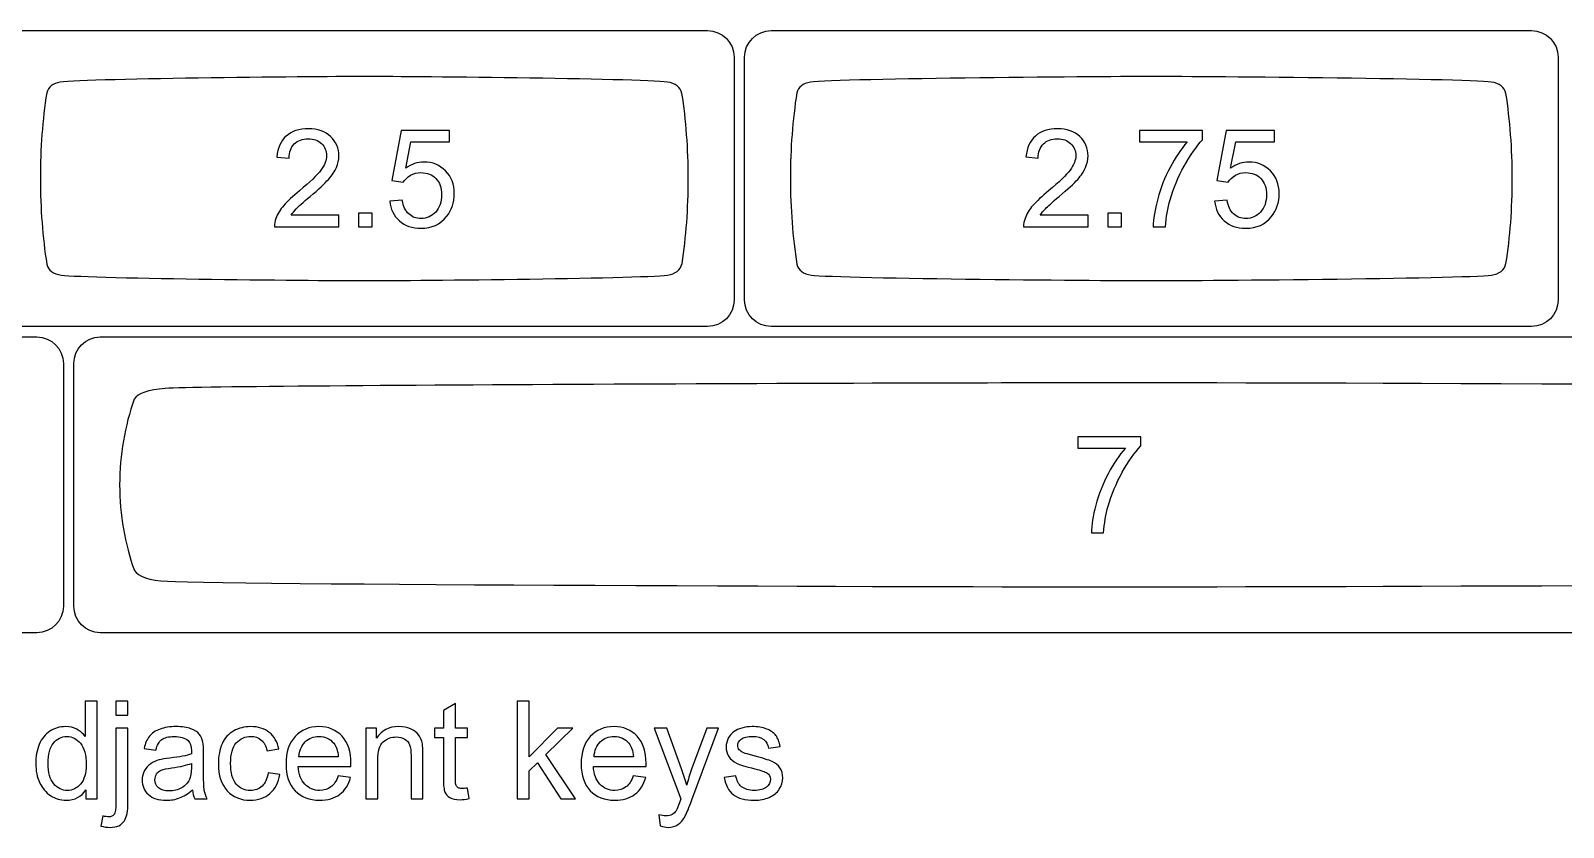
# Model space of a CAD drawing. Header units: millimetres. Extents: x -3 to 616, y -3 to 391.
# Drawn here: x 436.2 to 531.5, y 341.1 to 390.6 of the extents above; entities that cross this region are included whole.
import ezdxf

# ---------------------------------------------------------------- set-up
doc = ezdxf.new("R2010")
doc.units = ezdxf.units.MM
doc.header["$MEASUREMENT"] = 0
doc.layers.add('Templates', color=7, linetype='Continuous')

msp = doc.modelspace()

# ---------------------------------------------------------------- linework, layer by layer
at = {"layer": 'Templates'}
for points, knots in [([(435.579, 372.227), (435.579, 372.227), (478.286, 372.227), (478.286, 372.227), (478.286, 372.227), (479.192, 372.227), (479.932, 372.968), (479.932, 373.873), (479.932, 373.873), (479.932, 373.873), (479.932, 388.981), (479.932, 388.981), (479.932, 388.981), (479.932, 389.886), (479.192, 390.627), (478.286, 390.627), (478.286, 390.627), (478.286, 390.627), (435.579, 390.627), (435.579, 390.627), (435.579, 390.627), (434.673, 390.627), (433.932, 389.886), (433.932, 388.981), (433.932, 388.981), (433.932, 388.981), (433.932, 373.873), (433.932, 373.873), (433.932, 373.873), (433.932, 372.968), (434.673, 372.227), (435.579, 372.227)], [0, 0, 0, 0, 0.111111, 0.111111, 0.111111, 0.111111, 0.222222, 0.222222, 0.222222, 0.222222, 0.333333, 0.333333, 0.333333, 0.333333, 0.444444, 0.444444, 0.444444, 0.444444, 0.555556, 0.555556, 0.555556, 0.555556, 0.666667, 0.666667, 0.666667, 0.666667, 0.777778, 0.777778, 0.777778, 0.777778, 1, 1, 1, 1]), ([(482.229, 372.227), (482.229, 372.227), (529.536, 372.227), (529.536, 372.227), (529.536, 372.227), (530.442, 372.227), (531.182, 372.968), (531.182, 373.873), (531.182, 373.873), (531.182, 373.873), (531.182, 388.981), (531.182, 388.981), (531.182, 388.981), (531.182, 389.886), (530.442, 390.627), (529.536, 390.627), (529.536, 390.627), (529.536, 390.627), (482.229, 390.627), (482.229, 390.627), (482.229, 390.627), (481.323, 390.627), (480.582, 389.886), (480.582, 388.981), (480.582, 388.981), (480.582, 388.981), (480.582, 373.873), (480.582, 373.873), (480.582, 373.873), (480.582, 372.968), (481.323, 372.227), (482.229, 372.227)], [0, 0, 0, 0, 0.111111, 0.111111, 0.111111, 0.111111, 0.222222, 0.222222, 0.222222, 0.222222, 0.333333, 0.333333, 0.333333, 0.333333, 0.444444, 0.444444, 0.444444, 0.444444, 0.555556, 0.555556, 0.555556, 0.555556, 0.666667, 0.666667, 0.666667, 0.666667, 0.777778, 0.777778, 0.777778, 0.777778, 1, 1, 1, 1]), ([(456.932, 387.776), (458.828, 387.776), (474.093, 387.654), (475.779, 387.428), (475.779, 387.428), (475.779, 387.428), (475.779, 387.428), (475.779, 387.428), (475.779, 387.428), (476.291, 387.355), (476.596, 387.123), (476.688, 386.718), (476.688, 386.718), (476.943, 385.065), (477.082, 383.284), (477.082, 381.426), (477.082, 381.426), (477.083, 379.568), (476.944, 377.786), (476.691, 376.134), (476.691, 376.134), (476.599, 375.729), (476.295, 375.497), (475.784, 375.424), (475.784, 375.424), (474.098, 375.199), (458.821, 375.076), (456.936, 375.077), (456.936, 375.077), (455.051, 375.077), (439.769, 375.2), (438.083, 375.426), (438.083, 375.426), (438.083, 375.426), (438.083, 375.426), (438.083, 375.426), (438.083, 375.426), (437.585, 375.497), (437.283, 375.719), (437.182, 376.103), (437.182, 376.103), (436.924, 377.765), (436.783, 379.557), (436.783, 381.428), (436.783, 381.428), (436.782, 383.299), (436.923, 385.094), (437.18, 386.757), (437.18, 386.757), (437.277, 387.124), (437.559, 387.342), (438.021, 387.422), (438.021, 387.422), (439.724, 387.652), (455.037, 387.777), (456.932, 387.776)], [0, 0, 0, 0, 0.066667, 0.066667, 0.066667, 0.066667, 0.133333, 0.133333, 0.133333, 0.133333, 0.2, 0.2, 0.2, 0.2, 0.266667, 0.266667, 0.266667, 0.266667, 0.333333, 0.333333, 0.333333, 0.333333, 0.4, 0.4, 0.4, 0.4, 0.466667, 0.466667, 0.466667, 0.466667, 0.533333, 0.533333, 0.533333, 0.533333, 0.6, 0.6, 0.6, 0.6, 0.666667, 0.666667, 0.666667, 0.666667, 0.733333, 0.733333, 0.733333, 0.733333, 0.8, 0.8, 0.8, 0.8, 0.866667, 0.866667, 0.866667, 0.866667, 1, 1, 1, 1]), ([(505.882, 387.776), (507.783, 387.776), (525.336, 387.654), (527.026, 387.428), (527.026, 387.428), (527.026, 387.428), (527.026, 387.428), (527.026, 387.428), (527.026, 387.428), (527.539, 387.355), (527.845, 387.123), (527.937, 386.718), (527.937, 386.718), (528.192, 385.065), (528.332, 383.283), (528.332, 381.426), (528.332, 381.426), (528.333, 379.568), (528.194, 377.786), (527.94, 376.134), (527.94, 376.134), (527.848, 375.729), (527.543, 375.497), (527.031, 375.424), (527.031, 375.424), (525.34, 375.199), (507.775, 375.076), (505.886, 375.077), (505.886, 375.077), (503.996, 375.077), (486.427, 375.2), (484.736, 375.426), (484.736, 375.426), (484.736, 375.426), (484.736, 375.426), (484.736, 375.426), (484.736, 375.426), (484.237, 375.497), (483.934, 375.719), (483.833, 376.103), (483.833, 376.103), (483.574, 377.765), (483.433, 379.557), (483.433, 381.428), (483.433, 381.428), (483.432, 383.299), (483.573, 385.094), (483.831, 386.757), (483.831, 386.757), (483.929, 387.124), (484.211, 387.342), (484.674, 387.422), (484.674, 387.422), (486.382, 387.652), (503.982, 387.777), (505.882, 387.776)], [0, 0, 0, 0, 0.066667, 0.066667, 0.066667, 0.066667, 0.133333, 0.133333, 0.133333, 0.133333, 0.2, 0.2, 0.2, 0.2, 0.266667, 0.266667, 0.266667, 0.266667, 0.333333, 0.333333, 0.333333, 0.333333, 0.4, 0.4, 0.4, 0.4, 0.466667, 0.466667, 0.466667, 0.466667, 0.533333, 0.533333, 0.533333, 0.533333, 0.6, 0.6, 0.6, 0.6, 0.666667, 0.666667, 0.666667, 0.666667, 0.733333, 0.733333, 0.733333, 0.733333, 0.8, 0.8, 0.8, 0.8, 0.866667, 0.866667, 0.866667, 0.866667, 1, 1, 1, 1]), ([(455.356, 379.145), (455.356, 379.145), (455.356, 378.434), (455.356, 378.434), (455.356, 378.434), (455.356, 378.434), (451.343, 378.434), (451.343, 378.434), (451.343, 378.434), (451.337, 378.613), (451.367, 378.785), (451.431, 378.951), (451.431, 378.951), (451.534, 379.224), (451.699, 379.493), (451.926, 379.757), (451.926, 379.757), (452.153, 380.021), (452.478, 380.326), (452.9, 380.672), (452.9, 380.672), (453.556, 381.212), (454.002, 381.64), (454.234, 381.956), (454.234, 381.956), (454.469, 382.272), (454.586, 382.571), (454.586, 382.853), (454.586, 382.853), (454.586, 383.148), (454.48, 383.396), (454.268, 383.6), (454.268, 383.6), (454.057, 383.801), (453.78, 383.903), (453.44, 383.903), (453.44, 383.903), (453.08, 383.903), (452.792, 383.796), (452.576, 383.581), (452.576, 383.581), (452.36, 383.368), (452.252, 383.072), (452.249, 382.692), (452.249, 382.692), (452.249, 382.692), (451.487, 382.768), (451.487, 382.768), (451.487, 382.768), (451.539, 383.339), (451.737, 383.773), (452.078, 384.072), (452.078, 384.072), (452.421, 384.371), (452.88, 384.521), (453.457, 384.521), (453.457, 384.521), (454.038, 384.521), (454.5, 384.36), (454.838, 384.037), (454.838, 384.037), (455.178, 383.714), (455.348, 383.313), (455.348, 382.836), (455.348, 382.836), (455.348, 382.593), (455.298, 382.355), (455.198, 382.121), (455.198, 382.121), (455.099, 381.885), (454.934, 381.638), (454.704, 381.379), (454.704, 381.379), (454.473, 381.12), (454.09, 380.763), (453.557, 380.312), (453.557, 380.312), (453.11, 379.936), (452.822, 379.682), (452.695, 379.548), (452.695, 379.548), (452.568, 379.414), (452.463, 379.28), (452.38, 379.145), (452.38, 379.145), (452.38, 379.145), (455.356, 379.145), (455.356, 379.145)], [0, 0, 0, 0, 0.043478, 0.043478, 0.043478, 0.043478, 0.086957, 0.086957, 0.086957, 0.086957, 0.130435, 0.130435, 0.130435, 0.130435, 0.173913, 0.173913, 0.173913, 0.173913, 0.217391, 0.217391, 0.217391, 0.217391, 0.26087, 0.26087, 0.26087, 0.26087, 0.304348, 0.304348, 0.304348, 0.304348, 0.347826, 0.347826, 0.347826, 0.347826, 0.391304, 0.391304, 0.391304, 0.391304, 0.434783, 0.434783, 0.434783, 0.434783, 0.478261, 0.478261, 0.478261, 0.478261, 0.521739, 0.521739, 0.521739, 0.521739, 0.565217, 0.565217, 0.565217, 0.565217, 0.608696, 0.608696, 0.608696, 0.608696, 0.652174, 0.652174, 0.652174, 0.652174, 0.695652, 0.695652, 0.695652, 0.695652, 0.73913, 0.73913, 0.73913, 0.73913, 0.782609, 0.782609, 0.782609, 0.782609, 0.826087, 0.826087, 0.826087, 0.826087, 0.869565, 0.869565, 0.869565, 0.869565, 0.913043, 0.913043, 0.913043, 0.913043, 1, 1, 1, 1]), ([(458.514, 380.025), (458.514, 380.025), (459.293, 380.085), (459.293, 380.085), (459.293, 380.085), (459.351, 379.705), (459.485, 379.42), (459.694, 379.228), (459.694, 379.228), (459.903, 379.038), (460.158, 378.942), (460.459, 378.942), (460.459, 378.942), (460.821, 378.942), (461.125, 379.077), (461.372, 379.347), (461.372, 379.347), (461.617, 379.617), (461.74, 379.976), (461.74, 380.422), (461.74, 380.422), (461.74, 380.847), (461.623, 381.181), (461.387, 381.426), (461.387, 381.426), (461.152, 381.672), (460.84, 381.795), (460.452, 381.795), (460.452, 381.795), (460.21, 381.795), (459.994, 381.74), (459.803, 381.63), (459.803, 381.63), (459.612, 381.52), (459.463, 381.377), (459.352, 381.202), (459.352, 381.202), (459.352, 381.202), (458.65, 381.304), (458.65, 381.304), (458.65, 381.304), (458.65, 381.304), (459.234, 384.419), (459.234, 384.419), (459.234, 384.419), (459.234, 384.419), (462.24, 384.419), (462.24, 384.419), (462.24, 384.419), (462.24, 384.419), (462.24, 383.708), (462.24, 383.708), (462.24, 383.708), (462.24, 383.708), (459.828, 383.708), (459.828, 383.708), (459.828, 383.708), (459.828, 383.708), (459.505, 382.073), (459.505, 382.073), (459.505, 382.073), (459.867, 382.328), (460.248, 382.455), (460.646, 382.455), (460.646, 382.455), (461.174, 382.455), (461.62, 382.272), (461.983, 381.905), (461.983, 381.905), (462.345, 381.538), (462.527, 381.067), (462.527, 380.491), (462.527, 380.491), (462.527, 379.942), (462.368, 379.468), (462.049, 379.069), (462.049, 379.069), (461.661, 378.577), (461.13, 378.332), (460.459, 378.332), (460.459, 378.332), (459.908, 378.332), (459.46, 378.487), (459.111, 378.796), (459.111, 378.796), (458.763, 379.105), (458.564, 379.514), (458.514, 380.025)], [0, 0, 0, 0, 0.043478, 0.043478, 0.043478, 0.043478, 0.086957, 0.086957, 0.086957, 0.086957, 0.130435, 0.130435, 0.130435, 0.130435, 0.173913, 0.173913, 0.173913, 0.173913, 0.217391, 0.217391, 0.217391, 0.217391, 0.26087, 0.26087, 0.26087, 0.26087, 0.304348, 0.304348, 0.304348, 0.304348, 0.347826, 0.347826, 0.347826, 0.347826, 0.391304, 0.391304, 0.391304, 0.391304, 0.434783, 0.434783, 0.434783, 0.434783, 0.478261, 0.478261, 0.478261, 0.478261, 0.521739, 0.521739, 0.521739, 0.521739, 0.565217, 0.565217, 0.565217, 0.565217, 0.608696, 0.608696, 0.608696, 0.608696, 0.652174, 0.652174, 0.652174, 0.652174, 0.695652, 0.695652, 0.695652, 0.695652, 0.73913, 0.73913, 0.73913, 0.73913, 0.782609, 0.782609, 0.782609, 0.782609, 0.826087, 0.826087, 0.826087, 0.826087, 0.869565, 0.869565, 0.869565, 0.869565, 0.913043, 0.913043, 0.913043, 0.913043, 1, 1, 1, 1]), ([(501.952, 379.145), (501.952, 379.145), (501.952, 378.434), (501.952, 378.434), (501.952, 378.434), (501.952, 378.434), (497.939, 378.434), (497.939, 378.434), (497.939, 378.434), (497.933, 378.613), (497.963, 378.785), (498.026, 378.952), (498.026, 378.952), (498.129, 379.224), (498.294, 379.494), (498.521, 379.758), (498.521, 379.758), (498.749, 380.022), (499.073, 380.326), (499.495, 380.672), (499.495, 380.672), (500.151, 381.213), (500.597, 381.64), (500.83, 381.956), (500.83, 381.956), (501.064, 382.272), (501.181, 382.571), (501.181, 382.854), (501.181, 382.854), (501.181, 383.149), (501.076, 383.397), (500.864, 383.6), (500.864, 383.6), (500.652, 383.802), (500.376, 383.903), (500.036, 383.903), (500.036, 383.903), (499.676, 383.903), (499.388, 383.796), (499.172, 383.582), (499.172, 383.582), (498.956, 383.369), (498.847, 383.072), (498.845, 382.693), (498.845, 382.693), (498.845, 382.693), (498.083, 382.769), (498.083, 382.769), (498.083, 382.769), (498.135, 383.339), (498.332, 383.774), (498.674, 384.073), (498.674, 384.073), (499.017, 384.372), (499.475, 384.522), (500.053, 384.522), (500.053, 384.522), (500.634, 384.522), (501.095, 384.361), (501.434, 384.038), (501.434, 384.038), (501.774, 383.714), (501.943, 383.314), (501.943, 382.837), (501.943, 382.837), (501.943, 382.594), (501.894, 382.355), (501.794, 382.121), (501.794, 382.121), (501.695, 381.886), (501.53, 381.639), (501.3, 381.379), (501.3, 381.379), (501.069, 381.121), (500.686, 380.764), (500.153, 380.312), (500.153, 380.312), (499.705, 379.937), (499.418, 379.683), (499.291, 379.549), (499.291, 379.549), (499.164, 379.415), (499.059, 379.281), (498.976, 379.145), (498.976, 379.145), (498.976, 379.145), (501.952, 379.145), (501.952, 379.145)], [0, 0, 0, 0, 0.043478, 0.043478, 0.043478, 0.043478, 0.086957, 0.086957, 0.086957, 0.086957, 0.130435, 0.130435, 0.130435, 0.130435, 0.173913, 0.173913, 0.173913, 0.173913, 0.217391, 0.217391, 0.217391, 0.217391, 0.26087, 0.26087, 0.26087, 0.26087, 0.304348, 0.304348, 0.304348, 0.304348, 0.347826, 0.347826, 0.347826, 0.347826, 0.391304, 0.391304, 0.391304, 0.391304, 0.434783, 0.434783, 0.434783, 0.434783, 0.478261, 0.478261, 0.478261, 0.478261, 0.521739, 0.521739, 0.521739, 0.521739, 0.565217, 0.565217, 0.565217, 0.565217, 0.608696, 0.608696, 0.608696, 0.608696, 0.652174, 0.652174, 0.652174, 0.652174, 0.695652, 0.695652, 0.695652, 0.695652, 0.73913, 0.73913, 0.73913, 0.73913, 0.782609, 0.782609, 0.782609, 0.782609, 0.826087, 0.826087, 0.826087, 0.826087, 0.869565, 0.869565, 0.869565, 0.869565, 0.913043, 0.913043, 0.913043, 0.913043, 1, 1, 1, 1]), ([(505.152, 383.709), (505.152, 383.709), (505.152, 384.42), (505.152, 384.42), (505.152, 384.42), (505.152, 384.42), (509.072, 384.42), (509.072, 384.42), (509.072, 384.42), (509.072, 384.42), (509.072, 383.844), (509.072, 383.844), (509.072, 383.844), (508.687, 383.434), (508.303, 382.887), (507.925, 382.206), (507.925, 382.206), (507.545, 381.524), (507.253, 380.823), (507.046, 380.102), (507.046, 380.102), (506.898, 379.595), (506.802, 379.038), (506.761, 378.434), (506.761, 378.434), (506.761, 378.434), (505.999, 378.434), (505.999, 378.434), (505.999, 378.434), (506.007, 378.911), (506.1, 379.488), (506.28, 380.164), (506.28, 380.164), (506.459, 380.841), (506.714, 381.493), (507.049, 382.121), (507.049, 382.121), (507.383, 382.749), (507.739, 383.278), (508.115, 383.709), (508.115, 383.709), (508.115, 383.709), (505.152, 383.709), (505.152, 383.709)], [0, 0, 0, 0, 0.083333, 0.083333, 0.083333, 0.083333, 0.166667, 0.166667, 0.166667, 0.166667, 0.25, 0.25, 0.25, 0.25, 0.333333, 0.333333, 0.333333, 0.333333, 0.416667, 0.416667, 0.416667, 0.416667, 0.5, 0.5, 0.5, 0.5, 0.583333, 0.583333, 0.583333, 0.583333, 0.666667, 0.666667, 0.666667, 0.666667, 0.75, 0.75, 0.75, 0.75, 0.833333, 0.833333, 0.833333, 0.833333, 1, 1, 1, 1]), ([(509.819, 380.026), (509.819, 380.026), (510.598, 380.085), (510.598, 380.085), (510.598, 380.085), (510.655, 379.705), (510.789, 379.42), (510.998, 379.228), (510.998, 379.228), (511.207, 379.038), (511.463, 378.942), (511.763, 378.942), (511.763, 378.942), (512.126, 378.942), (512.429, 379.078), (512.676, 379.347), (512.676, 379.347), (512.922, 379.618), (513.044, 379.976), (513.044, 380.422), (513.044, 380.422), (513.044, 380.847), (512.927, 381.181), (512.692, 381.427), (512.692, 381.427), (512.456, 381.673), (512.144, 381.795), (511.756, 381.795), (511.756, 381.795), (511.515, 381.795), (511.299, 381.74), (511.107, 381.63), (511.107, 381.63), (510.916, 381.52), (510.767, 381.378), (510.657, 381.203), (510.657, 381.203), (510.657, 381.203), (509.954, 381.304), (509.954, 381.304), (509.954, 381.304), (509.954, 381.304), (510.538, 384.42), (510.538, 384.42), (510.538, 384.42), (510.538, 384.42), (513.544, 384.42), (513.544, 384.42), (513.544, 384.42), (513.544, 384.42), (513.544, 383.709), (513.544, 383.709), (513.544, 383.709), (513.544, 383.709), (511.132, 383.709), (511.132, 383.709), (511.132, 383.709), (511.132, 383.709), (510.809, 382.073), (510.809, 382.073), (510.809, 382.073), (511.172, 382.329), (511.553, 382.456), (511.951, 382.456), (511.951, 382.456), (512.479, 382.456), (512.924, 382.272), (513.287, 381.905), (513.287, 381.905), (513.65, 381.538), (513.832, 381.067), (513.832, 380.491), (513.832, 380.491), (513.832, 379.943), (513.672, 379.468), (513.353, 379.069), (513.353, 379.069), (512.965, 378.578), (512.435, 378.332), (511.763, 378.332), (511.763, 378.332), (511.213, 378.332), (510.764, 378.488), (510.416, 378.797), (510.416, 378.797), (510.067, 379.106), (509.868, 379.515), (509.819, 380.026)], [0, 0, 0, 0, 0.043478, 0.043478, 0.043478, 0.043478, 0.086957, 0.086957, 0.086957, 0.086957, 0.130435, 0.130435, 0.130435, 0.130435, 0.173913, 0.173913, 0.173913, 0.173913, 0.217391, 0.217391, 0.217391, 0.217391, 0.26087, 0.26087, 0.26087, 0.26087, 0.304348, 0.304348, 0.304348, 0.304348, 0.347826, 0.347826, 0.347826, 0.347826, 0.391304, 0.391304, 0.391304, 0.391304, 0.434783, 0.434783, 0.434783, 0.434783, 0.478261, 0.478261, 0.478261, 0.478261, 0.521739, 0.521739, 0.521739, 0.521739, 0.565217, 0.565217, 0.565217, 0.565217, 0.608696, 0.608696, 0.608696, 0.608696, 0.652174, 0.652174, 0.652174, 0.652174, 0.695652, 0.695652, 0.695652, 0.695652, 0.73913, 0.73913, 0.73913, 0.73913, 0.782609, 0.782609, 0.782609, 0.782609, 0.826087, 0.826087, 0.826087, 0.826087, 0.869565, 0.869565, 0.869565, 0.869565, 0.913043, 0.913043, 0.913043, 0.913043, 1, 1, 1, 1]), ([(456.577, 378.434), (456.577, 378.434), (456.577, 379.28), (456.577, 379.28), (456.577, 379.28), (456.577, 379.28), (457.423, 379.28), (457.423, 379.28), (457.423, 379.28), (457.423, 379.28), (457.423, 378.434), (457.423, 378.434), (457.423, 378.434), (457.423, 378.434), (456.577, 378.434), (456.577, 378.434)], [0, 0, 0, 0, 0.2, 0.2, 0.2, 0.2, 0.4, 0.4, 0.4, 0.4, 0.6, 0.6, 0.6, 0.6, 1, 1, 1, 1]), ([(503.172, 378.434), (503.172, 378.434), (503.172, 379.281), (503.172, 379.281), (503.172, 379.281), (503.172, 379.281), (504.019, 379.281), (504.019, 379.281), (504.019, 379.281), (504.019, 379.281), (504.019, 378.434), (504.019, 378.434), (504.019, 378.434), (504.019, 378.434), (503.172, 378.434), (503.172, 378.434)], [0, 0, 0, 0, 0.2, 0.2, 0.2, 0.2, 0.4, 0.4, 0.4, 0.4, 0.6, 0.6, 0.6, 0.6, 1, 1, 1, 1]), ([(324.86, 353.177), (324.86, 353.177), (436.568, 353.177), (436.568, 353.177), (436.568, 353.177), (437.473, 353.177), (438.214, 353.918), (438.214, 354.823), (438.214, 354.823), (438.214, 354.823), (438.214, 369.931), (438.214, 369.931), (438.214, 369.931), (438.214, 370.836), (437.473, 371.577), (436.568, 371.577), (436.568, 371.577), (436.568, 371.577), (324.86, 371.577), (324.86, 371.577), (324.86, 371.577), (323.955, 371.577), (323.214, 370.836), (323.214, 369.931), (323.214, 369.931), (323.214, 369.931), (323.214, 354.823), (323.214, 354.823), (323.214, 354.823), (323.214, 353.918), (323.955, 353.177), (324.86, 353.177)], [0, 0, 0, 0, 0.111111, 0.111111, 0.111111, 0.111111, 0.222222, 0.222222, 0.222222, 0.222222, 0.333333, 0.333333, 0.333333, 0.333333, 0.444444, 0.444444, 0.444444, 0.444444, 0.555556, 0.555556, 0.555556, 0.555556, 0.666667, 0.666667, 0.666667, 0.666667, 0.777778, 0.777778, 0.777778, 0.777778, 1, 1, 1, 1]), ([(440.51, 353.177), (440.51, 353.177), (566.017, 353.177), (566.017, 353.177), (566.017, 353.177), (566.923, 353.177), (567.664, 353.918), (567.664, 354.823), (567.664, 354.823), (567.664, 354.823), (567.664, 369.931), (567.664, 369.931), (567.664, 369.931), (567.664, 370.836), (566.923, 371.577), (566.017, 371.577), (566.017, 371.577), (566.017, 371.577), (440.51, 371.577), (440.51, 371.577), (440.51, 371.577), (439.604, 371.577), (438.864, 370.836), (438.864, 369.931), (438.864, 369.931), (438.864, 369.931), (438.864, 354.823), (438.864, 354.823), (438.864, 354.823), (438.864, 353.918), (439.604, 353.177), (440.51, 353.177)], [0, 0, 0, 0, 0.111111, 0.111111, 0.111111, 0.111111, 0.222222, 0.222222, 0.222222, 0.222222, 0.333333, 0.333333, 0.333333, 0.333333, 0.444444, 0.444444, 0.444444, 0.444444, 0.555556, 0.555556, 0.555556, 0.555556, 0.666667, 0.666667, 0.666667, 0.666667, 0.777778, 0.777778, 0.777778, 0.777778, 1, 1, 1, 1]), ([(503.264, 368.726), (507.604, 368.726), (557.971, 368.604), (561.83, 368.378), (561.83, 368.378), (561.83, 368.378), (561.83, 368.378), (561.83, 368.378), (561.83, 368.378), (563.002, 368.305), (563.701, 368.073), (563.911, 367.668), (563.911, 367.668), (564.494, 366.015), (564.813, 364.233), (564.814, 362.376), (564.814, 362.376), (564.814, 360.518), (564.498, 358.736), (563.917, 357.084), (563.917, 357.084), (563.707, 356.679), (563.01, 356.447), (561.841, 356.374), (561.841, 356.374), (557.98, 356.149), (507.586, 356.026), (503.271, 356.027), (503.271, 356.027), (498.955, 356.027), (448.552, 356.15), (444.69, 356.376), (444.69, 356.376), (444.69, 356.376), (444.69, 356.376), (444.69, 356.376), (444.69, 356.376), (443.551, 356.447), (442.859, 356.669), (442.628, 357.053), (442.628, 357.053), (442.038, 358.715), (441.715, 360.507), (441.714, 362.378), (441.714, 362.378), (441.713, 364.249), (442.034, 366.044), (442.624, 367.707), (442.624, 367.707), (442.847, 368.074), (443.492, 368.292), (444.549, 368.372), (444.549, 368.372), (448.449, 368.602), (498.924, 368.727), (503.264, 368.726)], [0, 0, 0, 0, 0.066667, 0.066667, 0.066667, 0.066667, 0.133333, 0.133333, 0.133333, 0.133333, 0.2, 0.2, 0.2, 0.2, 0.266667, 0.266667, 0.266667, 0.266667, 0.333333, 0.333333, 0.333333, 0.333333, 0.4, 0.4, 0.4, 0.4, 0.466667, 0.466667, 0.466667, 0.466667, 0.533333, 0.533333, 0.533333, 0.533333, 0.6, 0.6, 0.6, 0.6, 0.666667, 0.666667, 0.666667, 0.666667, 0.733333, 0.733333, 0.733333, 0.733333, 0.8, 0.8, 0.8, 0.8, 0.866667, 0.866667, 0.866667, 0.866667, 1, 1, 1, 1]), ([(501.304, 364.659), (501.304, 364.659), (501.304, 365.37), (501.304, 365.37), (501.304, 365.37), (501.304, 365.37), (505.224, 365.37), (505.224, 365.37), (505.224, 365.37), (505.224, 365.37), (505.224, 364.794), (505.224, 364.794), (505.224, 364.794), (504.839, 364.384), (504.455, 363.837), (504.077, 363.156), (504.077, 363.156), (503.697, 362.474), (503.405, 361.773), (503.197, 361.052), (503.197, 361.052), (503.049, 360.545), (502.953, 359.988), (502.912, 359.384), (502.912, 359.384), (502.912, 359.384), (502.15, 359.384), (502.15, 359.384), (502.15, 359.384), (502.159, 359.861), (502.252, 360.438), (502.431, 361.114), (502.431, 361.114), (502.61, 361.791), (502.866, 362.443), (503.2, 363.071), (503.2, 363.071), (503.535, 363.699), (503.89, 364.228), (504.267, 364.659), (504.267, 364.659), (504.267, 364.659), (501.304, 364.659), (501.304, 364.659)], [0, 0, 0, 0, 0.083333, 0.083333, 0.083333, 0.083333, 0.166667, 0.166667, 0.166667, 0.166667, 0.25, 0.25, 0.25, 0.25, 0.333333, 0.333333, 0.333333, 0.333333, 0.416667, 0.416667, 0.416667, 0.416667, 0.5, 0.5, 0.5, 0.5, 0.583333, 0.583333, 0.583333, 0.583333, 0.666667, 0.666667, 0.666667, 0.666667, 0.75, 0.75, 0.75, 0.75, 0.833333, 0.833333, 0.833333, 0.833333, 1, 1, 1, 1]), ([(439.613, 342.851), (439.613, 342.851), (439.613, 343.409), (439.613, 343.409), (439.613, 343.409), (439.335, 342.975), (438.926, 342.758), (438.386, 342.758), (438.386, 342.758), (438.036, 342.758), (437.714, 342.854), (437.422, 343.047), (437.422, 343.047), (437.129, 343.239), (436.901, 343.509), (436.739, 343.853), (436.739, 343.853), (436.578, 344.199), (436.498, 344.595), (436.498, 345.044), (436.498, 345.044), (436.498, 345.482), (436.571, 345.878), (436.716, 346.235), (436.716, 346.235), (436.863, 346.591), (437.082, 346.864), (437.374, 347.054), (437.374, 347.054), (437.665, 347.244), (437.992, 347.339), (438.352, 347.339), (438.352, 347.339), (438.617, 347.339), (438.853, 347.282), (439.059, 347.171), (439.059, 347.171), (439.265, 347.059), (439.433, 346.912), (439.563, 346.733), (439.563, 346.733), (439.563, 346.733), (439.563, 348.913), (439.563, 348.913), (439.563, 348.913), (439.563, 348.913), (440.308, 348.913), (440.308, 348.913), (440.308, 348.913), (440.308, 348.913), (440.308, 342.851), (440.308, 342.851), (440.308, 342.851), (440.308, 342.851), (439.613, 342.851), (439.613, 342.851)], [0, 0, 0, 0, 0.066667, 0.066667, 0.066667, 0.066667, 0.133333, 0.133333, 0.133333, 0.133333, 0.2, 0.2, 0.2, 0.2, 0.266667, 0.266667, 0.266667, 0.266667, 0.333333, 0.333333, 0.333333, 0.333333, 0.4, 0.4, 0.4, 0.4, 0.466667, 0.466667, 0.466667, 0.466667, 0.533333, 0.533333, 0.533333, 0.533333, 0.6, 0.6, 0.6, 0.6, 0.666667, 0.666667, 0.666667, 0.666667, 0.733333, 0.733333, 0.733333, 0.733333, 0.8, 0.8, 0.8, 0.8, 0.866667, 0.866667, 0.866667, 0.866667, 1, 1, 1, 1]), ([(441.482, 348.05), (441.482, 348.05), (441.482, 348.913), (441.482, 348.913), (441.482, 348.913), (441.482, 348.913), (442.227, 348.913), (442.227, 348.913), (442.227, 348.913), (442.227, 348.913), (442.227, 348.05), (442.227, 348.05), (442.227, 348.05), (442.227, 348.05), (441.482, 348.05), (441.482, 348.05)], [0, 0, 0, 0, 0.2, 0.2, 0.2, 0.2, 0.4, 0.4, 0.4, 0.4, 0.6, 0.6, 0.6, 0.6, 1, 1, 1, 1]), ([(466.434, 342.851), (466.434, 342.851), (466.434, 348.913), (466.434, 348.913), (466.434, 348.913), (466.434, 348.913), (467.179, 348.913), (467.179, 348.913), (467.179, 348.913), (467.179, 348.913), (467.179, 345.46), (467.179, 345.46), (467.179, 345.46), (467.179, 345.46), (468.94, 347.245), (468.94, 347.245), (468.94, 347.245), (468.94, 347.245), (469.903, 347.245), (469.903, 347.245), (469.903, 347.245), (469.903, 347.245), (468.226, 345.613), (468.226, 345.613), (468.226, 345.613), (468.226, 345.613), (470.072, 342.851), (470.072, 342.851), (470.072, 342.851), (470.072, 342.851), (469.155, 342.851), (469.155, 342.851), (469.155, 342.851), (469.155, 342.851), (467.696, 345.096), (467.696, 345.096), (467.696, 345.096), (467.696, 345.096), (467.179, 344.594), (467.179, 344.594), (467.179, 344.594), (467.179, 344.594), (467.179, 342.851), (467.179, 342.851), (467.179, 342.851), (467.179, 342.851), (466.434, 342.851), (466.434, 342.851)], [0, 0, 0, 0, 0.076923, 0.076923, 0.076923, 0.076923, 0.153846, 0.153846, 0.153846, 0.153846, 0.230769, 0.230769, 0.230769, 0.230769, 0.307692, 0.307692, 0.307692, 0.307692, 0.384615, 0.384615, 0.384615, 0.384615, 0.461538, 0.461538, 0.461538, 0.461538, 0.538462, 0.538462, 0.538462, 0.538462, 0.615385, 0.615385, 0.615385, 0.615385, 0.692308, 0.692308, 0.692308, 0.692308, 0.769231, 0.769231, 0.769231, 0.769231, 0.846154, 0.846154, 0.846154, 0.846154, 1, 1, 1, 1]), ([(463.344, 343.516), (463.344, 343.516), (463.445, 342.858), (463.445, 342.858), (463.445, 342.858), (463.237, 342.815), (463.049, 342.792), (462.885, 342.792), (462.885, 342.792), (462.616, 342.792), (462.407, 342.834), (462.257, 342.92), (462.257, 342.92), (462.109, 343.006), (462.005, 343.118), (461.944, 343.258), (461.944, 343.258), (461.883, 343.397), (461.854, 343.691), (461.854, 344.138), (461.854, 344.138), (461.854, 344.138), (461.854, 346.67), (461.854, 346.67), (461.854, 346.67), (461.854, 346.67), (461.303, 346.67), (461.303, 346.67), (461.303, 346.67), (461.303, 346.67), (461.303, 347.245), (461.303, 347.245), (461.303, 347.245), (461.303, 347.245), (461.854, 347.245), (461.854, 347.245), (461.854, 347.245), (461.854, 347.245), (461.854, 348.332), (461.854, 348.332), (461.854, 348.332), (461.854, 348.332), (462.599, 348.779), (462.599, 348.779), (462.599, 348.779), (462.599, 348.779), (462.599, 347.245), (462.599, 347.245), (462.599, 347.245), (462.599, 347.245), (463.344, 347.245), (463.344, 347.245), (463.344, 347.245), (463.344, 347.245), (463.344, 346.67), (463.344, 346.67), (463.344, 346.67), (463.344, 346.67), (462.599, 346.67), (462.599, 346.67), (462.599, 346.67), (462.599, 346.67), (462.599, 344.096), (462.599, 344.096), (462.599, 344.096), (462.599, 343.883), (462.611, 343.746), (462.638, 343.685), (462.638, 343.685), (462.664, 343.625), (462.706, 343.577), (462.765, 343.54), (462.765, 343.54), (462.824, 343.505), (462.909, 343.486), (463.019, 343.486), (463.019, 343.486), (463.101, 343.486), (463.21, 343.496), (463.344, 343.516)], [0, 0, 0, 0, 0.047619, 0.047619, 0.047619, 0.047619, 0.095238, 0.095238, 0.095238, 0.095238, 0.142857, 0.142857, 0.142857, 0.142857, 0.190476, 0.190476, 0.190476, 0.190476, 0.238095, 0.238095, 0.238095, 0.238095, 0.285714, 0.285714, 0.285714, 0.285714, 0.333333, 0.333333, 0.333333, 0.333333, 0.380952, 0.380952, 0.380952, 0.380952, 0.428571, 0.428571, 0.428571, 0.428571, 0.47619, 0.47619, 0.47619, 0.47619, 0.52381, 0.52381, 0.52381, 0.52381, 0.571429, 0.571429, 0.571429, 0.571429, 0.619048, 0.619048, 0.619048, 0.619048, 0.666667, 0.666667, 0.666667, 0.666667, 0.714286, 0.714286, 0.714286, 0.714286, 0.761905, 0.761905, 0.761905, 0.761905, 0.809524, 0.809524, 0.809524, 0.809524, 0.857143, 0.857143, 0.857143, 0.857143, 0.904762, 0.904762, 0.904762, 0.904762, 1, 1, 1, 1]), ([(440.539, 341.152), (440.539, 341.152), (440.676, 341.783), (440.676, 341.783), (440.676, 341.783), (440.826, 341.745), (440.943, 341.725), (441.029, 341.725), (441.029, 341.725), (441.181, 341.725), (441.294, 341.776), (441.369, 341.876), (441.369, 341.876), (441.444, 341.976), (441.482, 342.229), (441.482, 342.631), (441.482, 342.631), (441.482, 342.631), (441.482, 347.245), (441.482, 347.245), (441.482, 347.245), (441.482, 347.245), (442.227, 347.245), (442.227, 347.245), (442.227, 347.245), (442.227, 347.245), (442.227, 342.616), (442.227, 342.616), (442.227, 342.616), (442.227, 342.075), (442.156, 341.698), (442.015, 341.487), (442.015, 341.487), (441.836, 341.212), (441.538, 341.073), (441.122, 341.073), (441.122, 341.073), (440.92, 341.073), (440.727, 341.1), (440.539, 341.152)], [0, 0, 0, 0, 0.090909, 0.090909, 0.090909, 0.090909, 0.181818, 0.181818, 0.181818, 0.181818, 0.272727, 0.272727, 0.272727, 0.272727, 0.363636, 0.363636, 0.363636, 0.363636, 0.454545, 0.454545, 0.454545, 0.454545, 0.545455, 0.545455, 0.545455, 0.545455, 0.636364, 0.636364, 0.636364, 0.636364, 0.727273, 0.727273, 0.727273, 0.727273, 0.818182, 0.818182, 0.818182, 0.818182, 1, 1, 1, 1]), ([(446.237, 343.402), (445.961, 343.166), (445.694, 343.001), (445.438, 342.903), (445.438, 342.903), (445.183, 342.806), (444.909, 342.758), (444.616, 342.758), (444.616, 342.758), (444.133, 342.758), (443.762, 342.875), (443.502, 343.111), (443.502, 343.111), (443.243, 343.345), (443.113, 343.646), (443.113, 344.011), (443.113, 344.011), (443.113, 344.226), (443.162, 344.422), (443.26, 344.6), (443.26, 344.6), (443.358, 344.777), (443.487, 344.919), (443.645, 345.026), (443.645, 345.026), (443.804, 345.133), (443.982, 345.215), (444.181, 345.27), (444.181, 345.27), (444.328, 345.308), (444.549, 345.345), (444.844, 345.381), (444.844, 345.381), (445.445, 345.452), (445.89, 345.538), (446.174, 345.637), (446.174, 345.637), (446.176, 345.738), (446.178, 345.803), (446.178, 345.83), (446.178, 345.83), (446.178, 346.132), (446.107, 346.345), (445.966, 346.469), (445.966, 346.469), (445.776, 346.637), (445.492, 346.72), (445.117, 346.72), (445.117, 346.72), (444.765, 346.72), (444.506, 346.658), (444.339, 346.536), (444.339, 346.536), (444.171, 346.413), (444.049, 346.196), (443.968, 345.882), (443.968, 345.882), (443.968, 345.882), (443.24, 345.984), (443.24, 345.984), (443.24, 345.984), (443.306, 346.296), (443.415, 346.548), (443.567, 346.74), (443.567, 346.74), (443.72, 346.932), (443.94, 347.079), (444.228, 347.183), (444.228, 347.183), (444.514, 347.286), (444.849, 347.339), (445.227, 347.339), (445.227, 347.339), (445.602, 347.339), (445.908, 347.295), (446.144, 347.206), (446.144, 347.206), (446.378, 347.117), (446.552, 347.007), (446.662, 346.873), (446.662, 346.873), (446.772, 346.739), (446.85, 346.569), (446.895, 346.365), (446.895, 346.365), (446.919, 346.238), (446.931, 346.009), (446.931, 345.681), (446.931, 345.681), (446.931, 345.681), (446.931, 344.693), (446.931, 344.693), (446.931, 344.693), (446.931, 344.003), (446.947, 343.567), (446.978, 343.382), (446.978, 343.382), (447.008, 343.197), (447.07, 343.021), (447.16, 342.851), (447.16, 342.851), (447.16, 342.851), (446.381, 342.851), (446.381, 342.851), (446.381, 342.851), (446.306, 343.008), (446.258, 343.191), (446.237, 343.402)], [0, 0, 0, 0, 0.035714, 0.035714, 0.035714, 0.035714, 0.071429, 0.071429, 0.071429, 0.071429, 0.107143, 0.107143, 0.107143, 0.107143, 0.142857, 0.142857, 0.142857, 0.142857, 0.178571, 0.178571, 0.178571, 0.178571, 0.214286, 0.214286, 0.214286, 0.214286, 0.25, 0.25, 0.25, 0.25, 0.285714, 0.285714, 0.285714, 0.285714, 0.321429, 0.321429, 0.321429, 0.321429, 0.357143, 0.357143, 0.357143, 0.357143, 0.392857, 0.392857, 0.392857, 0.392857, 0.428571, 0.428571, 0.428571, 0.428571, 0.464286, 0.464286, 0.464286, 0.464286, 0.5, 0.5, 0.5, 0.5, 0.535714, 0.535714, 0.535714, 0.535714, 0.571429, 0.571429, 0.571429, 0.571429, 0.607143, 0.607143, 0.607143, 0.607143, 0.642857, 0.642857, 0.642857, 0.642857, 0.678571, 0.678571, 0.678571, 0.678571, 0.714286, 0.714286, 0.714286, 0.714286, 0.75, 0.75, 0.75, 0.75, 0.785714, 0.785714, 0.785714, 0.785714, 0.821429, 0.821429, 0.821429, 0.821429, 0.857143, 0.857143, 0.857143, 0.857143, 0.892857, 0.892857, 0.892857, 0.892857, 0.928571, 0.928571, 0.928571, 0.928571, 1, 1, 1, 1]), ([(450.946, 344.46), (450.946, 344.46), (451.674, 344.358), (451.674, 344.358), (451.674, 344.358), (451.594, 343.857), (451.39, 343.466), (451.062, 343.183), (451.062, 343.183), (450.733, 342.899), (450.328, 342.758), (449.849, 342.758), (449.849, 342.758), (449.25, 342.758), (448.767, 342.954), (448.403, 343.347), (448.403, 343.347), (448.038, 343.739), (447.856, 344.3), (447.856, 345.031), (447.856, 345.031), (447.856, 345.506), (447.935, 345.919), (448.091, 346.275), (448.091, 346.275), (448.248, 346.629), (448.486, 346.895), (448.808, 347.072), (448.808, 347.072), (449.128, 347.25), (449.477, 347.339), (449.855, 347.339), (449.855, 347.339), (450.331, 347.339), (450.722, 347.219), (451.024, 346.977), (451.024, 346.977), (451.327, 346.736), (451.522, 346.393), (451.606, 345.95), (451.606, 345.95), (451.606, 345.95), (450.887, 345.84), (450.887, 345.84), (450.887, 345.84), (450.818, 346.135), (450.696, 346.356), (450.52, 346.506), (450.52, 346.506), (450.345, 346.654), (450.133, 346.729), (449.885, 346.729), (449.885, 346.729), (449.509, 346.729), (449.205, 346.595), (448.969, 346.327), (448.969, 346.327), (448.735, 346.057), (448.618, 345.634), (448.618, 345.053), (448.618, 345.053), (448.618, 344.463), (448.73, 344.035), (448.956, 343.768), (448.956, 343.768), (449.183, 343.502), (449.478, 343.368), (449.841, 343.368), (449.841, 343.368), (450.135, 343.368), (450.379, 343.457), (450.573, 343.636), (450.573, 343.636), (450.77, 343.814), (450.894, 344.089), (450.946, 344.46)], [0, 0, 0, 0, 0.05, 0.05, 0.05, 0.05, 0.1, 0.1, 0.1, 0.1, 0.15, 0.15, 0.15, 0.15, 0.2, 0.2, 0.2, 0.2, 0.25, 0.25, 0.25, 0.25, 0.3, 0.3, 0.3, 0.3, 0.35, 0.35, 0.35, 0.35, 0.4, 0.4, 0.4, 0.4, 0.45, 0.45, 0.45, 0.45, 0.5, 0.5, 0.5, 0.5, 0.55, 0.55, 0.55, 0.55, 0.6, 0.6, 0.6, 0.6, 0.65, 0.65, 0.65, 0.65, 0.7, 0.7, 0.7, 0.7, 0.75, 0.75, 0.75, 0.75, 0.8, 0.8, 0.8, 0.8, 0.85, 0.85, 0.85, 0.85, 0.9, 0.9, 0.9, 0.9, 1, 1, 1, 1]), ([(455.306, 344.274), (455.306, 344.274), (456.077, 344.172), (456.077, 344.172), (456.077, 344.172), (455.957, 343.725), (455.732, 343.376), (455.405, 343.129), (455.405, 343.129), (455.078, 342.882), (454.66, 342.758), (454.151, 342.758), (454.151, 342.758), (453.51, 342.758), (453.002, 342.956), (452.627, 343.351), (452.627, 343.351), (452.251, 343.744), (452.064, 344.299), (452.064, 345.012), (452.064, 345.012), (452.064, 345.748), (452.253, 346.321), (452.632, 346.728), (452.632, 346.728), (453.012, 347.135), (453.504, 347.339), (454.11, 347.339), (454.11, 347.339), (454.695, 347.339), (455.174, 347.14), (455.545, 346.74), (455.545, 346.74), (455.916, 346.341), (456.102, 345.779), (456.102, 345.055), (456.102, 345.055), (456.102, 345.012), (456.101, 344.945), (456.098, 344.858), (456.098, 344.858), (456.098, 344.858), (452.826, 344.858), (452.826, 344.858), (452.826, 344.858), (452.854, 344.377), (452.989, 344.007), (453.235, 343.752), (453.235, 343.752), (453.479, 343.496), (453.785, 343.368), (454.151, 343.368), (454.151, 343.368), (454.423, 343.368), (454.656, 343.44), (454.848, 343.584), (454.848, 343.584), (455.041, 343.728), (455.193, 343.958), (455.306, 344.274)], [0, 0, 0, 0, 0.0625, 0.0625, 0.0625, 0.0625, 0.125, 0.125, 0.125, 0.125, 0.1875, 0.1875, 0.1875, 0.1875, 0.25, 0.25, 0.25, 0.25, 0.3125, 0.3125, 0.3125, 0.3125, 0.375, 0.375, 0.375, 0.375, 0.4375, 0.4375, 0.4375, 0.4375, 0.5, 0.5, 0.5, 0.5, 0.5625, 0.5625, 0.5625, 0.5625, 0.625, 0.625, 0.625, 0.625, 0.6875, 0.6875, 0.6875, 0.6875, 0.75, 0.75, 0.75, 0.75, 0.8125, 0.8125, 0.8125, 0.8125, 0.875, 0.875, 0.875, 0.875, 1, 1, 1, 1]), ([(457.018, 342.851), (457.018, 342.851), (457.018, 347.245), (457.018, 347.245), (457.018, 347.245), (457.018, 347.245), (457.687, 347.245), (457.687, 347.245), (457.687, 347.245), (457.687, 347.245), (457.687, 346.622), (457.687, 346.622), (457.687, 346.622), (458.008, 347.1), (458.474, 347.339), (459.082, 347.339), (459.082, 347.339), (459.348, 347.339), (459.59, 347.291), (459.812, 347.196), (459.812, 347.196), (460.033, 347.101), (460.2, 346.976), (460.31, 346.822), (460.31, 346.822), (460.42, 346.668), (460.498, 346.485), (460.541, 346.273), (460.541, 346.273), (460.568, 346.135), (460.582, 345.894), (460.582, 345.549), (460.582, 345.549), (460.582, 345.549), (460.582, 342.851), (460.582, 342.851), (460.582, 342.851), (460.582, 342.851), (459.837, 342.851), (459.837, 342.851), (459.837, 342.851), (459.837, 342.851), (459.837, 345.521), (459.837, 345.521), (459.837, 345.521), (459.837, 345.824), (459.809, 346.052), (459.751, 346.201), (459.751, 346.201), (459.693, 346.351), (459.59, 346.471), (459.444, 346.561), (459.444, 346.561), (459.297, 346.65), (459.123, 346.695), (458.926, 346.695), (458.926, 346.695), (458.61, 346.695), (458.337, 346.595), (458.107, 346.393), (458.107, 346.393), (457.877, 346.193), (457.763, 345.81), (457.763, 345.249), (457.763, 345.249), (457.763, 345.249), (457.763, 342.851), (457.763, 342.851), (457.763, 342.851), (457.763, 342.851), (457.018, 342.851), (457.018, 342.851)], [0, 0, 0, 0, 0.052632, 0.052632, 0.052632, 0.052632, 0.105263, 0.105263, 0.105263, 0.105263, 0.157895, 0.157895, 0.157895, 0.157895, 0.210526, 0.210526, 0.210526, 0.210526, 0.263158, 0.263158, 0.263158, 0.263158, 0.315789, 0.315789, 0.315789, 0.315789, 0.368421, 0.368421, 0.368421, 0.368421, 0.421053, 0.421053, 0.421053, 0.421053, 0.473684, 0.473684, 0.473684, 0.473684, 0.526316, 0.526316, 0.526316, 0.526316, 0.578947, 0.578947, 0.578947, 0.578947, 0.631579, 0.631579, 0.631579, 0.631579, 0.684211, 0.684211, 0.684211, 0.684211, 0.736842, 0.736842, 0.736842, 0.736842, 0.789474, 0.789474, 0.789474, 0.789474, 0.842105, 0.842105, 0.842105, 0.842105, 0.894737, 0.894737, 0.894737, 0.894737, 1, 1, 1, 1]), ([(473.662, 344.274), (473.662, 344.274), (474.432, 344.172), (474.432, 344.172), (474.432, 344.172), (474.312, 343.725), (474.088, 343.376), (473.76, 343.129), (473.76, 343.129), (473.433, 342.882), (473.015, 342.758), (472.506, 342.758), (472.506, 342.758), (471.865, 342.758), (471.357, 342.956), (470.982, 343.351), (470.982, 343.351), (470.607, 343.744), (470.419, 344.299), (470.419, 345.012), (470.419, 345.012), (470.419, 345.748), (470.608, 346.321), (470.988, 346.728), (470.988, 346.728), (471.367, 347.135), (471.86, 347.339), (472.465, 347.339), (472.465, 347.339), (473.051, 347.339), (473.529, 347.14), (473.9, 346.74), (473.9, 346.74), (474.271, 346.341), (474.458, 345.779), (474.458, 345.055), (474.458, 345.055), (474.458, 345.012), (474.456, 344.945), (474.453, 344.858), (474.453, 344.858), (474.453, 344.858), (471.181, 344.858), (471.181, 344.858), (471.181, 344.858), (471.209, 344.377), (471.345, 344.007), (471.59, 343.752), (471.59, 343.752), (471.834, 343.496), (472.141, 343.368), (472.506, 343.368), (472.506, 343.368), (472.778, 343.368), (473.011, 343.44), (473.203, 343.584), (473.203, 343.584), (473.396, 343.728), (473.549, 343.958), (473.662, 344.274)], [0, 0, 0, 0, 0.0625, 0.0625, 0.0625, 0.0625, 0.125, 0.125, 0.125, 0.125, 0.1875, 0.1875, 0.1875, 0.1875, 0.25, 0.25, 0.25, 0.25, 0.3125, 0.3125, 0.3125, 0.3125, 0.375, 0.375, 0.375, 0.375, 0.4375, 0.4375, 0.4375, 0.4375, 0.5, 0.5, 0.5, 0.5, 0.5625, 0.5625, 0.5625, 0.5625, 0.625, 0.625, 0.625, 0.625, 0.6875, 0.6875, 0.6875, 0.6875, 0.75, 0.75, 0.75, 0.75, 0.8125, 0.8125, 0.8125, 0.8125, 0.875, 0.875, 0.875, 0.875, 1, 1, 1, 1]), ([(475.339, 341.162), (475.339, 341.162), (475.255, 341.851), (475.255, 341.851), (475.255, 341.851), (475.419, 341.807), (475.56, 341.784), (475.681, 341.784), (475.681, 341.784), (475.847, 341.784), (475.98, 341.813), (476.079, 341.868), (476.079, 341.868), (476.179, 341.923), (476.261, 342), (476.324, 342.099), (476.324, 342.099), (476.371, 342.174), (476.447, 342.359), (476.552, 342.655), (476.552, 342.655), (476.566, 342.696), (476.587, 342.757), (476.618, 342.837), (476.618, 342.837), (476.618, 342.837), (474.95, 347.245), (474.95, 347.245), (474.95, 347.245), (474.95, 347.245), (475.746, 347.245), (475.746, 347.245), (475.746, 347.245), (475.746, 347.245), (476.663, 344.708), (476.663, 344.708), (476.663, 344.708), (476.783, 344.388), (476.889, 344.049), (476.983, 343.694), (476.983, 343.694), (477.069, 344.028), (477.171, 344.358), (477.29, 344.683), (477.29, 344.683), (477.29, 344.683), (478.227, 347.245), (478.227, 347.245), (478.227, 347.245), (478.227, 347.245), (478.97, 347.245), (478.97, 347.245), (478.97, 347.245), (478.97, 347.245), (477.309, 342.775), (477.309, 342.775), (477.309, 342.775), (477.13, 342.294), (476.99, 341.964), (476.89, 341.782), (476.89, 341.782), (476.758, 341.538), (476.605, 341.358), (476.434, 341.244), (476.434, 341.244), (476.262, 341.13), (476.058, 341.073), (475.821, 341.073), (475.821, 341.073), (475.677, 341.073), (475.516, 341.103), (475.339, 341.162)], [0, 0, 0, 0, 0.052632, 0.052632, 0.052632, 0.052632, 0.105263, 0.105263, 0.105263, 0.105263, 0.157895, 0.157895, 0.157895, 0.157895, 0.210526, 0.210526, 0.210526, 0.210526, 0.263158, 0.263158, 0.263158, 0.263158, 0.315789, 0.315789, 0.315789, 0.315789, 0.368421, 0.368421, 0.368421, 0.368421, 0.421053, 0.421053, 0.421053, 0.421053, 0.473684, 0.473684, 0.473684, 0.473684, 0.526316, 0.526316, 0.526316, 0.526316, 0.578947, 0.578947, 0.578947, 0.578947, 0.631579, 0.631579, 0.631579, 0.631579, 0.684211, 0.684211, 0.684211, 0.684211, 0.736842, 0.736842, 0.736842, 0.736842, 0.789474, 0.789474, 0.789474, 0.789474, 0.842105, 0.842105, 0.842105, 0.842105, 0.894737, 0.894737, 0.894737, 0.894737, 1, 1, 1, 1]), ([(479.31, 344.164), (479.31, 344.164), (480.047, 344.282), (480.047, 344.282), (480.047, 344.282), (480.088, 343.987), (480.204, 343.761), (480.393, 343.603), (480.393, 343.603), (480.582, 343.447), (480.847, 343.368), (481.186, 343.368), (481.186, 343.368), (481.529, 343.368), (481.783, 343.437), (481.949, 343.577), (481.949, 343.577), (482.114, 343.715), (482.197, 343.879), (482.197, 344.066), (482.197, 344.066), (482.197, 344.234), (482.123, 344.367), (481.974, 344.463), (481.974, 344.463), (481.87, 344.529), (481.616, 344.612), (481.212, 344.715), (481.212, 344.715), (480.668, 344.852), (480.291, 344.971), (480.079, 345.071), (480.079, 345.071), (479.869, 345.173), (479.71, 345.311), (479.601, 345.489), (479.601, 345.489), (479.492, 345.665), (479.437, 345.861), (479.437, 346.076), (479.437, 346.076), (479.437, 346.272), (479.482, 346.452), (479.571, 346.619), (479.571, 346.619), (479.662, 346.785), (479.783, 346.924), (479.937, 347.034), (479.937, 347.034), (480.053, 347.118), (480.211, 347.19), (480.41, 347.25), (480.41, 347.25), (480.61, 347.309), (480.823, 347.339), (481.052, 347.339), (481.052, 347.339), (481.396, 347.339), (481.698, 347.289), (481.958, 347.189), (481.958, 347.189), (482.219, 347.09), (482.411, 346.955), (482.535, 346.785), (482.535, 346.785), (482.657, 346.615), (482.744, 346.387), (482.79, 346.102), (482.79, 346.102), (482.79, 346.102), (482.062, 346.001), (482.062, 346.001), (482.062, 346.001), (482.03, 346.229), (481.934, 346.409), (481.776, 346.537), (481.776, 346.537), (481.617, 346.665), (481.395, 346.729), (481.105, 346.729), (481.105, 346.729), (480.765, 346.729), (480.521, 346.673), (480.376, 346.56), (480.376, 346.56), (480.23, 346.447), (480.157, 346.314), (480.157, 346.163), (480.157, 346.163), (480.157, 346.067), (480.187, 345.98), (480.247, 345.902), (480.247, 345.902), (480.308, 345.823), (480.403, 345.757), (480.532, 345.704), (480.532, 345.704), (480.607, 345.676), (480.824, 345.613), (481.188, 345.514), (481.188, 345.514), (481.713, 345.374), (482.08, 345.259), (482.289, 345.17), (482.289, 345.17), (482.498, 345.081), (482.662, 344.95), (482.78, 344.78), (482.78, 344.78), (482.9, 344.609), (482.959, 344.398), (482.959, 344.144), (482.959, 344.144), (482.959, 343.897), (482.887, 343.664), (482.742, 343.445), (482.742, 343.445), (482.597, 343.227), (482.388, 343.057), (482.116, 342.937), (482.116, 342.937), (481.842, 342.817), (481.533, 342.758), (481.188, 342.758), (481.188, 342.758), (480.618, 342.758), (480.182, 342.877), (479.883, 343.112), (479.883, 343.112), (479.584, 343.349), (479.394, 343.699), (479.31, 344.164)], [0, 0, 0, 0, 0.029412, 0.029412, 0.029412, 0.029412, 0.058824, 0.058824, 0.058824, 0.058824, 0.088235, 0.088235, 0.088235, 0.088235, 0.117647, 0.117647, 0.117647, 0.117647, 0.147059, 0.147059, 0.147059, 0.147059, 0.176471, 0.176471, 0.176471, 0.176471, 0.205882, 0.205882, 0.205882, 0.205882, 0.235294, 0.235294, 0.235294, 0.235294, 0.264706, 0.264706, 0.264706, 0.264706, 0.294118, 0.294118, 0.294118, 0.294118, 0.323529, 0.323529, 0.323529, 0.323529, 0.352941, 0.352941, 0.352941, 0.352941, 0.382353, 0.382353, 0.382353, 0.382353, 0.411765, 0.411765, 0.411765, 0.411765, 0.441176, 0.441176, 0.441176, 0.441176, 0.470588, 0.470588, 0.470588, 0.470588, 0.5, 0.5, 0.5, 0.5, 0.529412, 0.529412, 0.529412, 0.529412, 0.558824, 0.558824, 0.558824, 0.558824, 0.588235, 0.588235, 0.588235, 0.588235, 0.617647, 0.617647, 0.617647, 0.617647, 0.647059, 0.647059, 0.647059, 0.647059, 0.676471, 0.676471, 0.676471, 0.676471, 0.705882, 0.705882, 0.705882, 0.705882, 0.735294, 0.735294, 0.735294, 0.735294, 0.764706, 0.764706, 0.764706, 0.764706, 0.794118, 0.794118, 0.794118, 0.794118, 0.823529, 0.823529, 0.823529, 0.823529, 0.852941, 0.852941, 0.852941, 0.852941, 0.882353, 0.882353, 0.882353, 0.882353, 0.911765, 0.911765, 0.911765, 0.911765, 0.941176, 0.941176, 0.941176, 0.941176, 1, 1, 1, 1]), ([(437.26, 345.043), (437.26, 344.481), (437.378, 344.062), (437.617, 343.784), (437.617, 343.784), (437.854, 343.506), (438.135, 343.368), (438.458, 343.368), (438.458, 343.368), (438.784, 343.368), (439.06, 343.5), (439.289, 343.766), (439.289, 343.766), (439.516, 344.031), (439.63, 344.436), (439.63, 344.981), (439.63, 344.981), (439.63, 345.579), (439.515, 346.019), (439.282, 346.3), (439.282, 346.3), (439.05, 346.581), (438.764, 346.72), (438.424, 346.72), (438.424, 346.72), (438.092, 346.72), (437.816, 346.586), (437.593, 346.317), (437.593, 346.317), (437.371, 346.047), (437.26, 345.623), (437.26, 345.043)], [0, 0, 0, 0, 0.111111, 0.111111, 0.111111, 0.111111, 0.222222, 0.222222, 0.222222, 0.222222, 0.333333, 0.333333, 0.333333, 0.333333, 0.444444, 0.444444, 0.444444, 0.444444, 0.555556, 0.555556, 0.555556, 0.555556, 0.666667, 0.666667, 0.666667, 0.666667, 0.777778, 0.777778, 0.777778, 0.777778, 1, 1, 1, 1]), ([(452.868, 345.467), (452.868, 345.467), (455.315, 345.467), (455.315, 345.467), (455.315, 345.467), (455.282, 345.837), (455.188, 346.114), (455.034, 346.299), (455.034, 346.299), (454.798, 346.585), (454.491, 346.729), (454.114, 346.729), (454.114, 346.729), (453.772, 346.729), (453.486, 346.615), (453.253, 346.386), (453.253, 346.386), (453.022, 346.157), (452.893, 345.851), (452.868, 345.467)], [0, 0, 0, 0, 0.166667, 0.166667, 0.166667, 0.166667, 0.333333, 0.333333, 0.333333, 0.333333, 0.5, 0.5, 0.5, 0.5, 0.666667, 0.666667, 0.666667, 0.666667, 1, 1, 1, 1]), ([(471.223, 345.467), (471.223, 345.467), (473.67, 345.467), (473.67, 345.467), (473.67, 345.467), (473.638, 345.837), (473.543, 346.114), (473.389, 346.299), (473.389, 346.299), (473.154, 346.585), (472.846, 346.729), (472.469, 346.729), (472.469, 346.729), (472.128, 346.729), (471.841, 346.615), (471.609, 346.386), (471.609, 346.386), (471.377, 346.157), (471.249, 345.851), (471.223, 345.467)], [0, 0, 0, 0, 0.166667, 0.166667, 0.166667, 0.166667, 0.333333, 0.333333, 0.333333, 0.333333, 0.5, 0.5, 0.5, 0.5, 0.666667, 0.666667, 0.666667, 0.666667, 1, 1, 1, 1]), ([(446.178, 345.053), (445.907, 344.943), (445.501, 344.849), (444.959, 344.773), (444.959, 344.773), (444.651, 344.729), (444.434, 344.68), (444.307, 344.625), (444.307, 344.625), (444.18, 344.57), (444.082, 344.49), (444.013, 344.385), (444.013, 344.385), (443.944, 344.279), (443.909, 344.162), (443.909, 344.032), (443.909, 344.032), (443.909, 343.836), (443.984, 343.671), (444.135, 343.54), (444.135, 343.54), (444.286, 343.409), (444.506, 343.342), (444.795, 343.342), (444.795, 343.342), (445.081, 343.342), (445.337, 343.404), (445.561, 343.53), (445.561, 343.53), (445.784, 343.654), (445.949, 343.825), (446.054, 344.041), (446.054, 344.041), (446.134, 344.209), (446.174, 344.456), (446.174, 344.782), (446.174, 344.782), (446.174, 344.782), (446.178, 345.053), (446.178, 345.053)], [0, 0, 0, 0, 0.090909, 0.090909, 0.090909, 0.090909, 0.181818, 0.181818, 0.181818, 0.181818, 0.272727, 0.272727, 0.272727, 0.272727, 0.363636, 0.363636, 0.363636, 0.363636, 0.454545, 0.454545, 0.454545, 0.454545, 0.545455, 0.545455, 0.545455, 0.545455, 0.636364, 0.636364, 0.636364, 0.636364, 0.727273, 0.727273, 0.727273, 0.727273, 0.818182, 0.818182, 0.818182, 0.818182, 1, 1, 1, 1])]:
    msp.add_open_spline(points, degree=3, knots=knots, dxfattribs=at)

doc.saveas('drawing.dxf')
